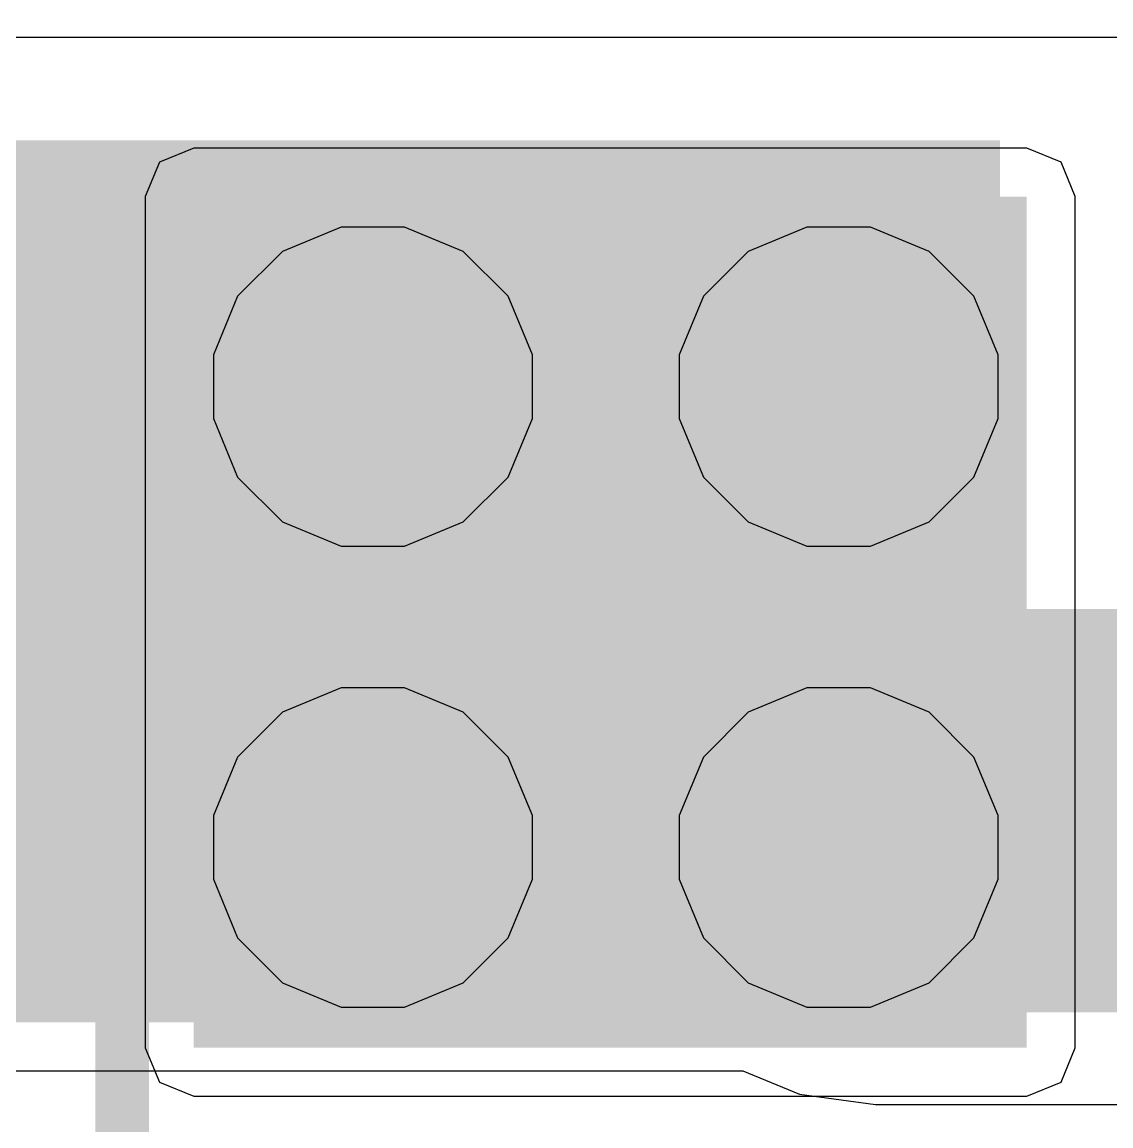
# Model space of a CAD drawing. Header units: inches. Extents: x -2.7 to 10.9, y -2.9 to 7.4.
# Drawn here: x -1.3932 to -1.2716, y 1.9675 to 2.0907 of the extents above; entities that cross this region are included whole.
import ezdxf

# ---------------------------------------------------------------- set-up
doc = ezdxf.new("R2010")
doc.units = ezdxf.units.IN
doc.header["$MEASUREMENT"] = 0
for name, color, linetype in [('Board Outline', 216, 'Continuous'), ('Bottom Layer', 5, 'Continuous'), ('Bottom Overlay', 54, 'Continuous'), ('Bottom Paste', 16, 'Continuous'), ('Bottom Solder', 6, 'Continuous'), ('Drill Drawing', 1, 'Continuous'), ('Layer 2', 16, 'Continuous'), ('Layer 3', 76, 'Continuous'), ('Top Layer', 1, 'Continuous'), ('Top Solder', 216, 'Continuous'), ('Via Holes', 16, 'Continuous')]:
    doc.layers.add(name, color=color, linetype=linetype)

# ---------------------------------------------------------------- blocks, each defined once
blk = doc.blocks.new('CASE_B_B_321')
at = {"layer": 'Bottom Layer'}
blk.add_hatch(color=5, dxfattribs=at).paths.add_polyline_path([(-0.03346, 0.05906), (-0.03346, -0.05906), (-0.10039, -0.05906), (-0.10039, 0.05906)])
at = {"layer": 'Bottom Paste'}
blk.add_hatch(color=16, dxfattribs=at).paths.add_polyline_path([(-0.03346, 0.05906), (-0.03346, -0.05906), (-0.10039, -0.05906), (-0.10039, 0.05906)])
at = {"layer": 'Bottom Solder'}
blk.add_hatch(color=6, dxfattribs=at).paths.add_polyline_path([(-0.02946, 0.06306), (-0.02946, -0.06306), (-0.10439, -0.06306), (-0.10439, 0.06306)])
at = {"layer": 'Bottom Overlay'}
blk.add_lwpolyline([(0.07985, 0.064, 0.006, 0.006, 0), (-0.07615, 0.064, 0.006, 0.006, 0)], format="xyseb", dxfattribs=at)
blk.add_lwpolyline([(-0.07765, 0.064, 0.003, 0.003, 1), (-0.07465, 0.064, 0.003, 0.003, 1)], format="xyseb", close=True, dxfattribs=at)

msp = doc.modelspace()

# ---------------------------------------------------------------- hatches: boundary and pattern name
at = {"layer": 'Bottom Layer'}
msp.add_hatch(color=5, dxfattribs=at).paths.add_polyline_path([(-1.70446, 1.97906), (-1.284, 1.97906), (-1.284, 2.07748), (-1.70446, 2.07748)])
h = msp.add_hatch(color=5, dxfattribs=at)
edge = h.paths.add_edge_path()
edge.add_arc((-1.354, 2.05), 0.01181, 0, 360)
h = msp.add_hatch(color=5, dxfattribs=at)
edge = h.paths.add_edge_path()
edge.add_arc((-1.302, 2.05), 0.01181, 0, 360)
h = msp.add_hatch(color=5, dxfattribs=at)
edge = h.paths.add_edge_path()
edge.add_arc((-1.354, 1.99857), 0.01181, 0, 360)
h = msp.add_hatch(color=5, dxfattribs=at)
edge = h.paths.add_edge_path()
edge.add_arc((-1.302, 1.99857), 0.01181, 0, 360)
at = {"layer": 'Bottom Solder'}
h = msp.add_hatch(color=6, dxfattribs=at)
edge = h.paths.add_edge_path()
edge.add_arc((-1.354, 2.05), 0.01581, 0, 360)
h = msp.add_hatch(color=6, dxfattribs=at)
edge = h.paths.add_edge_path()
edge.add_arc((-1.302, 2.05), 0.01581, 0, 360)
h = msp.add_hatch(color=6, dxfattribs=at)
edge = h.paths.add_edge_path()
edge.add_arc((-1.354, 1.99857), 0.01581, 0, 360)
h = msp.add_hatch(color=6, dxfattribs=at)
edge = h.paths.add_edge_path()
edge.add_arc((-1.302, 1.99857), 0.01581, 0, 360)
at = {"layer": 'Layer 2'}
h = msp.add_hatch(color=16, dxfattribs=at)
edge = h.paths.add_edge_path()
edge.add_arc((-1.354, 2.05), 0.01181, 0, 360)
h = msp.add_hatch(color=16, dxfattribs=at)
edge = h.paths.add_edge_path()
edge.add_arc((-1.302, 2.05), 0.01181, 0, 360)
h = msp.add_hatch(color=16, dxfattribs=at)
edge = h.paths.add_edge_path()
edge.add_arc((-1.354, 1.99857), 0.01181, 0, 360)
h = msp.add_hatch(color=16, dxfattribs=at)
edge = h.paths.add_edge_path()
edge.add_arc((-1.302, 1.99857), 0.01181, 0, 360)
at = {"layer": 'Layer 3'}
h = msp.add_hatch(color=76, dxfattribs=at)
edge = h.paths.add_edge_path()
edge.add_arc((-1.354, 2.05), 0.01181, 0, 360)
h = msp.add_hatch(color=76, dxfattribs=at)
edge = h.paths.add_edge_path()
edge.add_arc((-1.302, 2.05), 0.01181, 0, 360)
h = msp.add_hatch(color=76, dxfattribs=at)
edge = h.paths.add_edge_path()
edge.add_arc((-1.354, 1.99857), 0.01181, 0, 360)
h = msp.add_hatch(color=76, dxfattribs=at)
edge = h.paths.add_edge_path()
edge.add_arc((-1.302, 1.99857), 0.01181, 0, 360)
at = {"layer": 'Top Layer'}
msp.add_hatch(color=1, dxfattribs=at).paths.add_polyline_path([(-1.374, 1.97622), (-1.281, 1.97622), (-1.281, 2.07122), (-1.374, 2.07122)])
h = msp.add_hatch(color=1, dxfattribs=at)
edge = h.paths.add_edge_path()
edge.add_arc((-1.354, 2.05), 0.01181, 0, 360)
h = msp.add_hatch(color=1, dxfattribs=at)
edge = h.paths.add_edge_path()
edge.add_arc((-1.302, 2.05), 0.01181, 0, 360)
h = msp.add_hatch(color=1, dxfattribs=at)
edge = h.paths.add_edge_path()
edge.add_arc((-1.354, 1.99857), 0.01181, 0, 360)
h = msp.add_hatch(color=1, dxfattribs=at)
edge = h.paths.add_edge_path()
edge.add_arc((-1.302, 1.99857), 0.01181, 0, 360)
at = {"layer": 'Top Solder'}
h = msp.add_hatch(color=216, dxfattribs=at)
edge = h.paths.add_edge_path()
edge.add_arc((-1.354, 2.05), 0.01581, 0, 360)
h = msp.add_hatch(color=216, dxfattribs=at)
edge = h.paths.add_edge_path()
edge.add_arc((-1.302, 2.05), 0.01581, 0, 360)
h = msp.add_hatch(color=216, dxfattribs=at)
edge = h.paths.add_edge_path()
edge.add_arc((-1.354, 1.99857), 0.01581, 0, 360)
h = msp.add_hatch(color=216, dxfattribs=at)
edge = h.paths.add_edge_path()
edge.add_arc((-1.302, 1.99857), 0.01581, 0, 360)
at = {"layer": 'Via Holes'}
h = msp.add_hatch(color=7, dxfattribs=at)
edge = h.paths.add_edge_path()
edge.add_arc((-1.354, 2.05), 0.00591, 0, 360)
h = msp.add_hatch(color=7, dxfattribs=at)
edge = h.paths.add_edge_path()
edge.add_arc((-1.302, 2.05), 0.00591, 0, 360)
h = msp.add_hatch(color=7, dxfattribs=at)
edge = h.paths.add_edge_path()
edge.add_arc((-1.354, 1.99857), 0.00591, 0, 360)
h = msp.add_hatch(color=7, dxfattribs=at)
edge = h.paths.add_edge_path()
edge.add_arc((-1.302, 1.99857), 0.00591, 0, 360)

# ---------------------------------------------------------------- linework, layer by layer
at = {"layer": 'Board Outline'}
msp.add_lwpolyline([(-2.49969, 1.37795, 0.005, 0.005, -0.740599), (2.8433, 0.25075, 0.005, 0.005, 0)], format="xyseb", dxfattribs=at)
at = {"layer": 'Bottom Layer'}
for p, q in [((-1.59639, 1.97364), (-1.31271, 1.97364)), ((-1.31271, 1.97364), (-1.30637, 1.97102)), ((-1.30637, 1.97102), (-1.29789, 1.9699)), ((-1.29789, 1.9699), (-1.16806, 1.9699))]:
    msp.add_line(p, q, dxfattribs=at)
for points in [[(-1.446, 2.0096, 0.045, 0.045, 0), (-1.354, 2.0096, 0.045, 0.045, 0)], [(-1.29789, 2.00268, 0.045, 0.045, 0), (-1.16806, 2.00268, 0.045, 0.045, 0)]]:
    msp.add_lwpolyline(points, format="xyseb", dxfattribs=at)
for points in [[(-1.36525, 2.0096, 0.0225, 0.0225, 1), (-1.34275, 2.0096, 0.0225, 0.0225, 1)], [(-1.30914, 2.00268, 0.0225, 0.0225, 1), (-1.28664, 2.00268, 0.0225, 0.0225, 1)]]:
    msp.add_lwpolyline(points, format="xyseb", close=True, dxfattribs=at)
at = {"layer": 'Drill Drawing'}
for points in [[(-1.359, 2.055, 0.002, 0.002, 0), (-1.354, 2.06, 0.002, 0.002, 0)], [(-1.354, 2.06, 0.002, 0.002, 0), (-1.349, 2.055, 0.002, 0.002, 0)], [(-1.307, 2.055, 0.002, 0.002, 0), (-1.302, 2.06, 0.002, 0.002, 0)], [(-1.302, 2.06, 0.002, 0.002, 0), (-1.297, 2.055, 0.002, 0.002, 0)], [(-1.357, 2.053, 0.002, 0.002, 0), (-1.354, 2.056, 0.002, 0.002, 0)], [(-1.354, 2.056, 0.002, 0.002, 0), (-1.351, 2.053, 0.002, 0.002, 0)], [(-1.305, 2.053, 0.002, 0.002, 0), (-1.302, 2.056, 0.002, 0.002, 0)], [(-1.302, 2.056, 0.002, 0.002, 0), (-1.299, 2.053, 0.002, 0.002, 0)], [(-1.364, 2.055, 0.002, 0.002, 0), (-1.359, 2.05, 0.002, 0.002, 0)], [(-1.364, 2.055, 0.002, 0.002, 0), (-1.359, 2.055, 0.002, 0.002, 0)], [(-1.349, 2.055, 0.002, 0.002, 0), (-1.344, 2.055, 0.002, 0.002, 0)], [(-1.349, 2.05, 0.002, 0.002, 0), (-1.344, 2.055, 0.002, 0.002, 0)], [(-1.312, 2.055, 0.002, 0.002, 0), (-1.307, 2.05, 0.002, 0.002, 0)], [(-1.312, 2.055, 0.002, 0.002, 0), (-1.307, 2.055, 0.002, 0.002, 0)], [(-1.297, 2.055, 0.002, 0.002, 0), (-1.292, 2.055, 0.002, 0.002, 0)], [(-1.297, 2.05, 0.002, 0.002, 0), (-1.292, 2.055, 0.002, 0.002, 0)], [(-1.36, 2.053, 0.002, 0.002, 0), (-1.357, 2.05, 0.002, 0.002, 0)], [(-1.36, 2.053, 0.002, 0.002, 0), (-1.357, 2.053, 0.002, 0.002, 0)], [(-1.351, 2.053, 0.002, 0.002, 0), (-1.348, 2.053, 0.002, 0.002, 0)], [(-1.351, 2.05, 0.002, 0.002, 0), (-1.348, 2.053, 0.002, 0.002, 0)], [(-1.308, 2.053, 0.002, 0.002, 0), (-1.305, 2.05, 0.002, 0.002, 0)], [(-1.308, 2.053, 0.002, 0.002, 0), (-1.305, 2.053, 0.002, 0.002, 0)], [(-1.299, 2.053, 0.002, 0.002, 0), (-1.296, 2.053, 0.002, 0.002, 0)], [(-1.299, 2.05, 0.002, 0.002, 0), (-1.296, 2.053, 0.002, 0.002, 0)], [(-1.364, 2.045, 0.002, 0.002, 0), (-1.359, 2.05, 0.002, 0.002, 0)], [(-1.36, 2.047, 0.002, 0.002, 0), (-1.357, 2.05, 0.002, 0.002, 0)], [(-1.351, 2.05, 0.002, 0.002, 0), (-1.348, 2.047, 0.002, 0.002, 0)], [(-1.349, 2.05, 0.002, 0.002, 0), (-1.344, 2.045, 0.002, 0.002, 0)], [(-1.312, 2.045, 0.002, 0.002, 0), (-1.307, 2.05, 0.002, 0.002, 0)], [(-1.308, 2.047, 0.002, 0.002, 0), (-1.305, 2.05, 0.002, 0.002, 0)], [(-1.299, 2.05, 0.002, 0.002, 0), (-1.296, 2.047, 0.002, 0.002, 0)], [(-1.297, 2.05, 0.002, 0.002, 0), (-1.292, 2.045, 0.002, 0.002, 0)], [(-1.36, 2.047, 0.002, 0.002, 0), (-1.357, 2.047, 0.002, 0.002, 0)], [(-1.357, 2.047, 0.002, 0.002, 0), (-1.354, 2.044, 0.002, 0.002, 0)], [(-1.354, 2.044, 0.002, 0.002, 0), (-1.351, 2.047, 0.002, 0.002, 0)], [(-1.351, 2.047, 0.002, 0.002, 0), (-1.348, 2.047, 0.002, 0.002, 0)], [(-1.308, 2.047, 0.002, 0.002, 0), (-1.305, 2.047, 0.002, 0.002, 0)], [(-1.305, 2.047, 0.002, 0.002, 0), (-1.302, 2.044, 0.002, 0.002, 0)], [(-1.302, 2.044, 0.002, 0.002, 0), (-1.299, 2.047, 0.002, 0.002, 0)], [(-1.299, 2.047, 0.002, 0.002, 0), (-1.296, 2.047, 0.002, 0.002, 0)], [(-1.364, 2.045, 0.002, 0.002, 0), (-1.359, 2.045, 0.002, 0.002, 0)], [(-1.359, 2.045, 0.002, 0.002, 0), (-1.354, 2.04, 0.002, 0.002, 0)], [(-1.354, 2.04, 0.002, 0.002, 0), (-1.349, 2.045, 0.002, 0.002, 0)], [(-1.349, 2.045, 0.002, 0.002, 0), (-1.344, 2.045, 0.002, 0.002, 0)], [(-1.312, 2.045, 0.002, 0.002, 0), (-1.307, 2.045, 0.002, 0.002, 0)], [(-1.307, 2.045, 0.002, 0.002, 0), (-1.302, 2.04, 0.002, 0.002, 0)], [(-1.302, 2.04, 0.002, 0.002, 0), (-1.297, 2.045, 0.002, 0.002, 0)], [(-1.297, 2.045, 0.002, 0.002, 0), (-1.292, 2.045, 0.002, 0.002, 0)], [(-1.359, 2.00357, 0.002, 0.002, 0), (-1.354, 2.00857, 0.002, 0.002, 0)], [(-1.354, 2.00857, 0.002, 0.002, 0), (-1.349, 2.00357, 0.002, 0.002, 0)], [(-1.307, 2.00357, 0.002, 0.002, 0), (-1.302, 2.00857, 0.002, 0.002, 0)], [(-1.302, 2.00857, 0.002, 0.002, 0), (-1.297, 2.00357, 0.002, 0.002, 0)], [(-1.364, 2.00357, 0.002, 0.002, 0), (-1.359, 1.99857, 0.002, 0.002, 0)], [(-1.364, 2.00357, 0.002, 0.002, 0), (-1.359, 2.00357, 0.002, 0.002, 0)], [(-1.357, 2.00157, 0.002, 0.002, 0), (-1.354, 2.00457, 0.002, 0.002, 0)], [(-1.354, 2.00457, 0.002, 0.002, 0), (-1.351, 2.00157, 0.002, 0.002, 0)], [(-1.349, 2.00357, 0.002, 0.002, 0), (-1.344, 2.00357, 0.002, 0.002, 0)], [(-1.349, 1.99857, 0.002, 0.002, 0), (-1.344, 2.00357, 0.002, 0.002, 0)], [(-1.312, 2.00357, 0.002, 0.002, 0), (-1.307, 1.99857, 0.002, 0.002, 0)], [(-1.312, 2.00357, 0.002, 0.002, 0), (-1.307, 2.00357, 0.002, 0.002, 0)], [(-1.305, 2.00157, 0.002, 0.002, 0), (-1.302, 2.00457, 0.002, 0.002, 0)], [(-1.302, 2.00457, 0.002, 0.002, 0), (-1.299, 2.00157, 0.002, 0.002, 0)], [(-1.297, 2.00357, 0.002, 0.002, 0), (-1.292, 2.00357, 0.002, 0.002, 0)], [(-1.297, 1.99857, 0.002, 0.002, 0), (-1.292, 2.00357, 0.002, 0.002, 0)], [(-1.36, 2.00157, 0.002, 0.002, 0), (-1.357, 1.99857, 0.002, 0.002, 0)], [(-1.36, 2.00157, 0.002, 0.002, 0), (-1.357, 2.00157, 0.002, 0.002, 0)], [(-1.351, 2.00157, 0.002, 0.002, 0), (-1.348, 2.00157, 0.002, 0.002, 0)], [(-1.351, 1.99857, 0.002, 0.002, 0), (-1.348, 2.00157, 0.002, 0.002, 0)], [(-1.308, 2.00157, 0.002, 0.002, 0), (-1.305, 1.99857, 0.002, 0.002, 0)], [(-1.308, 2.00157, 0.002, 0.002, 0), (-1.305, 2.00157, 0.002, 0.002, 0)], [(-1.299, 2.00157, 0.002, 0.002, 0), (-1.296, 2.00157, 0.002, 0.002, 0)], [(-1.299, 1.99857, 0.002, 0.002, 0), (-1.296, 2.00157, 0.002, 0.002, 0)], [(-1.364, 1.99357, 0.002, 0.002, 0), (-1.359, 1.99857, 0.002, 0.002, 0)], [(-1.36, 1.99557, 0.002, 0.002, 0), (-1.357, 1.99857, 0.002, 0.002, 0)], [(-1.351, 1.99857, 0.002, 0.002, 0), (-1.348, 1.99557, 0.002, 0.002, 0)], [(-1.349, 1.99857, 0.002, 0.002, 0), (-1.344, 1.99357, 0.002, 0.002, 0)], [(-1.312, 1.99357, 0.002, 0.002, 0), (-1.307, 1.99857, 0.002, 0.002, 0)], [(-1.308, 1.99557, 0.002, 0.002, 0), (-1.305, 1.99857, 0.002, 0.002, 0)], [(-1.299, 1.99857, 0.002, 0.002, 0), (-1.296, 1.99557, 0.002, 0.002, 0)], [(-1.297, 1.99857, 0.002, 0.002, 0), (-1.292, 1.99357, 0.002, 0.002, 0)], [(-1.36, 1.99557, 0.002, 0.002, 0), (-1.357, 1.99557, 0.002, 0.002, 0)], [(-1.357, 1.99557, 0.002, 0.002, 0), (-1.354, 1.99257, 0.002, 0.002, 0)], [(-1.354, 1.99257, 0.002, 0.002, 0), (-1.351, 1.99557, 0.002, 0.002, 0)], [(-1.351, 1.99557, 0.002, 0.002, 0), (-1.348, 1.99557, 0.002, 0.002, 0)], [(-1.308, 1.99557, 0.002, 0.002, 0), (-1.305, 1.99557, 0.002, 0.002, 0)], [(-1.305, 1.99557, 0.002, 0.002, 0), (-1.302, 1.99257, 0.002, 0.002, 0)], [(-1.302, 1.99257, 0.002, 0.002, 0), (-1.299, 1.99557, 0.002, 0.002, 0)], [(-1.299, 1.99557, 0.002, 0.002, 0), (-1.296, 1.99557, 0.002, 0.002, 0)], [(-1.364, 1.99357, 0.002, 0.002, 0), (-1.359, 1.99357, 0.002, 0.002, 0)], [(-1.359, 1.99357, 0.002, 0.002, 0), (-1.354, 1.98857, 0.002, 0.002, 0)], [(-1.354, 1.98857, 0.002, 0.002, 0), (-1.349, 1.99357, 0.002, 0.002, 0)], [(-1.349, 1.99357, 0.002, 0.002, 0), (-1.344, 1.99357, 0.002, 0.002, 0)], [(-1.312, 1.99357, 0.002, 0.002, 0), (-1.307, 1.99357, 0.002, 0.002, 0)], [(-1.307, 1.99357, 0.002, 0.002, 0), (-1.302, 1.98857, 0.002, 0.002, 0)], [(-1.302, 1.98857, 0.002, 0.002, 0), (-1.297, 1.99357, 0.002, 0.002, 0)], [(-1.297, 1.99357, 0.002, 0.002, 0), (-1.292, 1.99357, 0.002, 0.002, 0)]]:
    msp.add_lwpolyline(points, format="xyseb", dxfattribs=at)
for points in [[(-1.3545, 2.06, 0.001, 0.001, 1), (-1.3535, 2.06, 0.001, 0.001, 1)], [(-1.3545, 2.06, 0.001, 0.001, 1), (-1.3535, 2.06, 0.001, 0.001, 1)], [(-1.3025, 2.06, 0.001, 0.001, 1), (-1.3015, 2.06, 0.001, 0.001, 1)], [(-1.3025, 2.06, 0.001, 0.001, 1), (-1.3015, 2.06, 0.001, 0.001, 1)], [(-1.3545, 2.056, 0.001, 0.001, 1), (-1.3535, 2.056, 0.001, 0.001, 1)], [(-1.3545, 2.056, 0.001, 0.001, 1), (-1.3535, 2.056, 0.001, 0.001, 1)], [(-1.3025, 2.056, 0.001, 0.001, 1), (-1.3015, 2.056, 0.001, 0.001, 1)], [(-1.3025, 2.056, 0.001, 0.001, 1), (-1.3015, 2.056, 0.001, 0.001, 1)], [(-1.3645, 2.055, 0.001, 0.001, 1), (-1.3635, 2.055, 0.001, 0.001, 1)], [(-1.3645, 2.055, 0.001, 0.001, 1), (-1.3635, 2.055, 0.001, 0.001, 1)], [(-1.3595, 2.055, 0.001, 0.001, 1), (-1.3585, 2.055, 0.001, 0.001, 1)], [(-1.3595, 2.055, 0.001, 0.001, 1), (-1.3585, 2.055, 0.001, 0.001, 1)], [(-1.3495, 2.055, 0.001, 0.001, 1), (-1.3485, 2.055, 0.001, 0.001, 1)], [(-1.3495, 2.055, 0.001, 0.001, 1), (-1.3485, 2.055, 0.001, 0.001, 1)], [(-1.3445, 2.055, 0.001, 0.001, 1), (-1.3435, 2.055, 0.001, 0.001, 1)], [(-1.3445, 2.055, 0.001, 0.001, 1), (-1.3435, 2.055, 0.001, 0.001, 1)], [(-1.3125, 2.055, 0.001, 0.001, 1), (-1.3115, 2.055, 0.001, 0.001, 1)], [(-1.3125, 2.055, 0.001, 0.001, 1), (-1.3115, 2.055, 0.001, 0.001, 1)], [(-1.3075, 2.055, 0.001, 0.001, 1), (-1.3065, 2.055, 0.001, 0.001, 1)], [(-1.3075, 2.055, 0.001, 0.001, 1), (-1.3065, 2.055, 0.001, 0.001, 1)], [(-1.2975, 2.055, 0.001, 0.001, 1), (-1.2965, 2.055, 0.001, 0.001, 1)], [(-1.2975, 2.055, 0.001, 0.001, 1), (-1.2965, 2.055, 0.001, 0.001, 1)], [(-1.2925, 2.055, 0.001, 0.001, 1), (-1.2915, 2.055, 0.001, 0.001, 1)], [(-1.2925, 2.055, 0.001, 0.001, 1), (-1.2915, 2.055, 0.001, 0.001, 1)], [(-1.3605, 2.053, 0.001, 0.001, 1), (-1.3595, 2.053, 0.001, 0.001, 1)], [(-1.3605, 2.053, 0.001, 0.001, 1), (-1.3595, 2.053, 0.001, 0.001, 1)], [(-1.3575, 2.053, 0.001, 0.001, 1), (-1.3565, 2.053, 0.001, 0.001, 1)], [(-1.3575, 2.053, 0.001, 0.001, 1), (-1.3565, 2.053, 0.001, 0.001, 1)], [(-1.3515, 2.053, 0.001, 0.001, 1), (-1.3505, 2.053, 0.001, 0.001, 1)], [(-1.3515, 2.053, 0.001, 0.001, 1), (-1.3505, 2.053, 0.001, 0.001, 1)], [(-1.3485, 2.053, 0.001, 0.001, 1), (-1.3475, 2.053, 0.001, 0.001, 1)], [(-1.3485, 2.053, 0.001, 0.001, 1), (-1.3475, 2.053, 0.001, 0.001, 1)], [(-1.3085, 2.053, 0.001, 0.001, 1), (-1.3075, 2.053, 0.001, 0.001, 1)], [(-1.3085, 2.053, 0.001, 0.001, 1), (-1.3075, 2.053, 0.001, 0.001, 1)], [(-1.3055, 2.053, 0.001, 0.001, 1), (-1.3045, 2.053, 0.001, 0.001, 1)], [(-1.3055, 2.053, 0.001, 0.001, 1), (-1.3045, 2.053, 0.001, 0.001, 1)], [(-1.2995, 2.053, 0.001, 0.001, 1), (-1.2985, 2.053, 0.001, 0.001, 1)], [(-1.2995, 2.053, 0.001, 0.001, 1), (-1.2985, 2.053, 0.001, 0.001, 1)], [(-1.2965, 2.053, 0.001, 0.001, 1), (-1.2955, 2.053, 0.001, 0.001, 1)], [(-1.2965, 2.053, 0.001, 0.001, 1), (-1.2955, 2.053, 0.001, 0.001, 1)], [(-1.3595, 2.05, 0.001, 0.001, 1), (-1.3585, 2.05, 0.001, 0.001, 1)], [(-1.3595, 2.05, 0.001, 0.001, 1), (-1.3585, 2.05, 0.001, 0.001, 1)], [(-1.3575, 2.05, 0.001, 0.001, 1), (-1.3565, 2.05, 0.001, 0.001, 1)], [(-1.3575, 2.05, 0.001, 0.001, 1), (-1.3565, 2.05, 0.001, 0.001, 1)], [(-1.3515, 2.05, 0.001, 0.001, 1), (-1.3505, 2.05, 0.001, 0.001, 1)], [(-1.3515, 2.05, 0.001, 0.001, 1), (-1.3505, 2.05, 0.001, 0.001, 1)], [(-1.3495, 2.05, 0.001, 0.001, 1), (-1.3485, 2.05, 0.001, 0.001, 1)], [(-1.3495, 2.05, 0.001, 0.001, 1), (-1.3485, 2.05, 0.001, 0.001, 1)], [(-1.3075, 2.05, 0.001, 0.001, 1), (-1.3065, 2.05, 0.001, 0.001, 1)], [(-1.3075, 2.05, 0.001, 0.001, 1), (-1.3065, 2.05, 0.001, 0.001, 1)], [(-1.3055, 2.05, 0.001, 0.001, 1), (-1.3045, 2.05, 0.001, 0.001, 1)], [(-1.3055, 2.05, 0.001, 0.001, 1), (-1.3045, 2.05, 0.001, 0.001, 1)], [(-1.2995, 2.05, 0.001, 0.001, 1), (-1.2985, 2.05, 0.001, 0.001, 1)], [(-1.2995, 2.05, 0.001, 0.001, 1), (-1.2985, 2.05, 0.001, 0.001, 1)], [(-1.2975, 2.05, 0.001, 0.001, 1), (-1.2965, 2.05, 0.001, 0.001, 1)], [(-1.2975, 2.05, 0.001, 0.001, 1), (-1.2965, 2.05, 0.001, 0.001, 1)], [(-1.3605, 2.047, 0.001, 0.001, 1), (-1.3595, 2.047, 0.001, 0.001, 1)], [(-1.3605, 2.047, 0.001, 0.001, 1), (-1.3595, 2.047, 0.001, 0.001, 1)], [(-1.3575, 2.047, 0.001, 0.001, 1), (-1.3565, 2.047, 0.001, 0.001, 1)], [(-1.3575, 2.047, 0.001, 0.001, 1), (-1.3565, 2.047, 0.001, 0.001, 1)], [(-1.3515, 2.047, 0.001, 0.001, 1), (-1.3505, 2.047, 0.001, 0.001, 1)], [(-1.3515, 2.047, 0.001, 0.001, 1), (-1.3505, 2.047, 0.001, 0.001, 1)], [(-1.3485, 2.047, 0.001, 0.001, 1), (-1.3475, 2.047, 0.001, 0.001, 1)], [(-1.3485, 2.047, 0.001, 0.001, 1), (-1.3475, 2.047, 0.001, 0.001, 1)], [(-1.3085, 2.047, 0.001, 0.001, 1), (-1.3075, 2.047, 0.001, 0.001, 1)], [(-1.3085, 2.047, 0.001, 0.001, 1), (-1.3075, 2.047, 0.001, 0.001, 1)], [(-1.3055, 2.047, 0.001, 0.001, 1), (-1.3045, 2.047, 0.001, 0.001, 1)], [(-1.3055, 2.047, 0.001, 0.001, 1), (-1.3045, 2.047, 0.001, 0.001, 1)], [(-1.2995, 2.047, 0.001, 0.001, 1), (-1.2985, 2.047, 0.001, 0.001, 1)], [(-1.2995, 2.047, 0.001, 0.001, 1), (-1.2985, 2.047, 0.001, 0.001, 1)], [(-1.2965, 2.047, 0.001, 0.001, 1), (-1.2955, 2.047, 0.001, 0.001, 1)], [(-1.2965, 2.047, 0.001, 0.001, 1), (-1.2955, 2.047, 0.001, 0.001, 1)], [(-1.3645, 2.045, 0.001, 0.001, 1), (-1.3635, 2.045, 0.001, 0.001, 1)], [(-1.3645, 2.045, 0.001, 0.001, 1), (-1.3635, 2.045, 0.001, 0.001, 1)], [(-1.3595, 2.045, 0.001, 0.001, 1), (-1.3585, 2.045, 0.001, 0.001, 1)], [(-1.3595, 2.045, 0.001, 0.001, 1), (-1.3585, 2.045, 0.001, 0.001, 1)], [(-1.3495, 2.045, 0.001, 0.001, 1), (-1.3485, 2.045, 0.001, 0.001, 1)], [(-1.3495, 2.045, 0.001, 0.001, 1), (-1.3485, 2.045, 0.001, 0.001, 1)], [(-1.3445, 2.045, 0.001, 0.001, 1), (-1.3435, 2.045, 0.001, 0.001, 1)], [(-1.3445, 2.045, 0.001, 0.001, 1), (-1.3435, 2.045, 0.001, 0.001, 1)], [(-1.3125, 2.045, 0.001, 0.001, 1), (-1.3115, 2.045, 0.001, 0.001, 1)], [(-1.3125, 2.045, 0.001, 0.001, 1), (-1.3115, 2.045, 0.001, 0.001, 1)], [(-1.3075, 2.045, 0.001, 0.001, 1), (-1.3065, 2.045, 0.001, 0.001, 1)], [(-1.3075, 2.045, 0.001, 0.001, 1), (-1.3065, 2.045, 0.001, 0.001, 1)], [(-1.2975, 2.045, 0.001, 0.001, 1), (-1.2965, 2.045, 0.001, 0.001, 1)], [(-1.2975, 2.045, 0.001, 0.001, 1), (-1.2965, 2.045, 0.001, 0.001, 1)], [(-1.2925, 2.045, 0.001, 0.001, 1), (-1.2915, 2.045, 0.001, 0.001, 1)], [(-1.2925, 2.045, 0.001, 0.001, 1), (-1.2915, 2.045, 0.001, 0.001, 1)], [(-1.3545, 2.044, 0.001, 0.001, 1), (-1.3535, 2.044, 0.001, 0.001, 1)], [(-1.3545, 2.044, 0.001, 0.001, 1), (-1.3535, 2.044, 0.001, 0.001, 1)], [(-1.3025, 2.044, 0.001, 0.001, 1), (-1.3015, 2.044, 0.001, 0.001, 1)], [(-1.3025, 2.044, 0.001, 0.001, 1), (-1.3015, 2.044, 0.001, 0.001, 1)], [(-1.3545, 2.04, 0.001, 0.001, 1), (-1.3535, 2.04, 0.001, 0.001, 1)], [(-1.3545, 2.04, 0.001, 0.001, 1), (-1.3535, 2.04, 0.001, 0.001, 1)], [(-1.3025, 2.04, 0.001, 0.001, 1), (-1.3015, 2.04, 0.001, 0.001, 1)], [(-1.3025, 2.04, 0.001, 0.001, 1), (-1.3015, 2.04, 0.001, 0.001, 1)], [(-1.3545, 2.00857, 0.001, 0.001, 1), (-1.3535, 2.00857, 0.001, 0.001, 1)], [(-1.3545, 2.00857, 0.001, 0.001, 1), (-1.3535, 2.00857, 0.001, 0.001, 1)], [(-1.3025, 2.00857, 0.001, 0.001, 1), (-1.3015, 2.00857, 0.001, 0.001, 1)], [(-1.3025, 2.00857, 0.001, 0.001, 1), (-1.3015, 2.00857, 0.001, 0.001, 1)], [(-1.3645, 2.00357, 0.001, 0.001, 1), (-1.3635, 2.00357, 0.001, 0.001, 1)], [(-1.3645, 2.00357, 0.001, 0.001, 1), (-1.3635, 2.00357, 0.001, 0.001, 1)], [(-1.3595, 2.00357, 0.001, 0.001, 1), (-1.3585, 2.00357, 0.001, 0.001, 1)], [(-1.3595, 2.00357, 0.001, 0.001, 1), (-1.3585, 2.00357, 0.001, 0.001, 1)], [(-1.3545, 2.00457, 0.001, 0.001, 1), (-1.3535, 2.00457, 0.001, 0.001, 1)], [(-1.3545, 2.00457, 0.001, 0.001, 1), (-1.3535, 2.00457, 0.001, 0.001, 1)], [(-1.3495, 2.00357, 0.001, 0.001, 1), (-1.3485, 2.00357, 0.001, 0.001, 1)], [(-1.3495, 2.00357, 0.001, 0.001, 1), (-1.3485, 2.00357, 0.001, 0.001, 1)], [(-1.3445, 2.00357, 0.001, 0.001, 1), (-1.3435, 2.00357, 0.001, 0.001, 1)], [(-1.3445, 2.00357, 0.001, 0.001, 1), (-1.3435, 2.00357, 0.001, 0.001, 1)], [(-1.3125, 2.00357, 0.001, 0.001, 1), (-1.3115, 2.00357, 0.001, 0.001, 1)], [(-1.3125, 2.00357, 0.001, 0.001, 1), (-1.3115, 2.00357, 0.001, 0.001, 1)], [(-1.3075, 2.00357, 0.001, 0.001, 1), (-1.3065, 2.00357, 0.001, 0.001, 1)], [(-1.3075, 2.00357, 0.001, 0.001, 1), (-1.3065, 2.00357, 0.001, 0.001, 1)], [(-1.3025, 2.00457, 0.001, 0.001, 1), (-1.3015, 2.00457, 0.001, 0.001, 1)], [(-1.3025, 2.00457, 0.001, 0.001, 1), (-1.3015, 2.00457, 0.001, 0.001, 1)], [(-1.2975, 2.00357, 0.001, 0.001, 1), (-1.2965, 2.00357, 0.001, 0.001, 1)], [(-1.2975, 2.00357, 0.001, 0.001, 1), (-1.2965, 2.00357, 0.001, 0.001, 1)], [(-1.2925, 2.00357, 0.001, 0.001, 1), (-1.2915, 2.00357, 0.001, 0.001, 1)], [(-1.2925, 2.00357, 0.001, 0.001, 1), (-1.2915, 2.00357, 0.001, 0.001, 1)], [(-1.3605, 2.00157, 0.001, 0.001, 1), (-1.3595, 2.00157, 0.001, 0.001, 1)], [(-1.3605, 2.00157, 0.001, 0.001, 1), (-1.3595, 2.00157, 0.001, 0.001, 1)], [(-1.3575, 2.00157, 0.001, 0.001, 1), (-1.3565, 2.00157, 0.001, 0.001, 1)], [(-1.3575, 2.00157, 0.001, 0.001, 1), (-1.3565, 2.00157, 0.001, 0.001, 1)], [(-1.3515, 2.00157, 0.001, 0.001, 1), (-1.3505, 2.00157, 0.001, 0.001, 1)], [(-1.3515, 2.00157, 0.001, 0.001, 1), (-1.3505, 2.00157, 0.001, 0.001, 1)], [(-1.3485, 2.00157, 0.001, 0.001, 1), (-1.3475, 2.00157, 0.001, 0.001, 1)], [(-1.3485, 2.00157, 0.001, 0.001, 1), (-1.3475, 2.00157, 0.001, 0.001, 1)], [(-1.3085, 2.00157, 0.001, 0.001, 1), (-1.3075, 2.00157, 0.001, 0.001, 1)], [(-1.3085, 2.00157, 0.001, 0.001, 1), (-1.3075, 2.00157, 0.001, 0.001, 1)], [(-1.3055, 2.00157, 0.001, 0.001, 1), (-1.3045, 2.00157, 0.001, 0.001, 1)], [(-1.3055, 2.00157, 0.001, 0.001, 1), (-1.3045, 2.00157, 0.001, 0.001, 1)], [(-1.2995, 2.00157, 0.001, 0.001, 1), (-1.2985, 2.00157, 0.001, 0.001, 1)], [(-1.2995, 2.00157, 0.001, 0.001, 1), (-1.2985, 2.00157, 0.001, 0.001, 1)], [(-1.2965, 2.00157, 0.001, 0.001, 1), (-1.2955, 2.00157, 0.001, 0.001, 1)], [(-1.2965, 2.00157, 0.001, 0.001, 1), (-1.2955, 2.00157, 0.001, 0.001, 1)], [(-1.3595, 1.99857, 0.001, 0.001, 1), (-1.3585, 1.99857, 0.001, 0.001, 1)], [(-1.3595, 1.99857, 0.001, 0.001, 1), (-1.3585, 1.99857, 0.001, 0.001, 1)], [(-1.3575, 1.99857, 0.001, 0.001, 1), (-1.3565, 1.99857, 0.001, 0.001, 1)], [(-1.3575, 1.99857, 0.001, 0.001, 1), (-1.3565, 1.99857, 0.001, 0.001, 1)], [(-1.3515, 1.99857, 0.001, 0.001, 1), (-1.3505, 1.99857, 0.001, 0.001, 1)], [(-1.3515, 1.99857, 0.001, 0.001, 1), (-1.3505, 1.99857, 0.001, 0.001, 1)], [(-1.3495, 1.99857, 0.001, 0.001, 1), (-1.3485, 1.99857, 0.001, 0.001, 1)], [(-1.3495, 1.99857, 0.001, 0.001, 1), (-1.3485, 1.99857, 0.001, 0.001, 1)], [(-1.3075, 1.99857, 0.001, 0.001, 1), (-1.3065, 1.99857, 0.001, 0.001, 1)], [(-1.3075, 1.99857, 0.001, 0.001, 1), (-1.3065, 1.99857, 0.001, 0.001, 1)], [(-1.3055, 1.99857, 0.001, 0.001, 1), (-1.3045, 1.99857, 0.001, 0.001, 1)], [(-1.3055, 1.99857, 0.001, 0.001, 1), (-1.3045, 1.99857, 0.001, 0.001, 1)], [(-1.2995, 1.99857, 0.001, 0.001, 1), (-1.2985, 1.99857, 0.001, 0.001, 1)], [(-1.2995, 1.99857, 0.001, 0.001, 1), (-1.2985, 1.99857, 0.001, 0.001, 1)], [(-1.2975, 1.99857, 0.001, 0.001, 1), (-1.2965, 1.99857, 0.001, 0.001, 1)], [(-1.2975, 1.99857, 0.001, 0.001, 1), (-1.2965, 1.99857, 0.001, 0.001, 1)], [(-1.3605, 1.99557, 0.001, 0.001, 1), (-1.3595, 1.99557, 0.001, 0.001, 1)], [(-1.3605, 1.99557, 0.001, 0.001, 1), (-1.3595, 1.99557, 0.001, 0.001, 1)], [(-1.3575, 1.99557, 0.001, 0.001, 1), (-1.3565, 1.99557, 0.001, 0.001, 1)], [(-1.3575, 1.99557, 0.001, 0.001, 1), (-1.3565, 1.99557, 0.001, 0.001, 1)], [(-1.3515, 1.99557, 0.001, 0.001, 1), (-1.3505, 1.99557, 0.001, 0.001, 1)], [(-1.3515, 1.99557, 0.001, 0.001, 1), (-1.3505, 1.99557, 0.001, 0.001, 1)], [(-1.3485, 1.99557, 0.001, 0.001, 1), (-1.3475, 1.99557, 0.001, 0.001, 1)], [(-1.3485, 1.99557, 0.001, 0.001, 1), (-1.3475, 1.99557, 0.001, 0.001, 1)], [(-1.3085, 1.99557, 0.001, 0.001, 1), (-1.3075, 1.99557, 0.001, 0.001, 1)], [(-1.3085, 1.99557, 0.001, 0.001, 1), (-1.3075, 1.99557, 0.001, 0.001, 1)], [(-1.3055, 1.99557, 0.001, 0.001, 1), (-1.3045, 1.99557, 0.001, 0.001, 1)], [(-1.3055, 1.99557, 0.001, 0.001, 1), (-1.3045, 1.99557, 0.001, 0.001, 1)], [(-1.2995, 1.99557, 0.001, 0.001, 1), (-1.2985, 1.99557, 0.001, 0.001, 1)], [(-1.2995, 1.99557, 0.001, 0.001, 1), (-1.2985, 1.99557, 0.001, 0.001, 1)], [(-1.2965, 1.99557, 0.001, 0.001, 1), (-1.2955, 1.99557, 0.001, 0.001, 1)], [(-1.2965, 1.99557, 0.001, 0.001, 1), (-1.2955, 1.99557, 0.001, 0.001, 1)], [(-1.3645, 1.99357, 0.001, 0.001, 1), (-1.3635, 1.99357, 0.001, 0.001, 1)], [(-1.3645, 1.99357, 0.001, 0.001, 1), (-1.3635, 1.99357, 0.001, 0.001, 1)], [(-1.3595, 1.99357, 0.001, 0.001, 1), (-1.3585, 1.99357, 0.001, 0.001, 1)], [(-1.3595, 1.99357, 0.001, 0.001, 1), (-1.3585, 1.99357, 0.001, 0.001, 1)], [(-1.3495, 1.99357, 0.001, 0.001, 1), (-1.3485, 1.99357, 0.001, 0.001, 1)], [(-1.3495, 1.99357, 0.001, 0.001, 1), (-1.3485, 1.99357, 0.001, 0.001, 1)], [(-1.3445, 1.99357, 0.001, 0.001, 1), (-1.3435, 1.99357, 0.001, 0.001, 1)], [(-1.3445, 1.99357, 0.001, 0.001, 1), (-1.3435, 1.99357, 0.001, 0.001, 1)], [(-1.3125, 1.99357, 0.001, 0.001, 1), (-1.3115, 1.99357, 0.001, 0.001, 1)], [(-1.3125, 1.99357, 0.001, 0.001, 1), (-1.3115, 1.99357, 0.001, 0.001, 1)], [(-1.3075, 1.99357, 0.001, 0.001, 1), (-1.3065, 1.99357, 0.001, 0.001, 1)], [(-1.3075, 1.99357, 0.001, 0.001, 1), (-1.3065, 1.99357, 0.001, 0.001, 1)], [(-1.2975, 1.99357, 0.001, 0.001, 1), (-1.2965, 1.99357, 0.001, 0.001, 1)], [(-1.2975, 1.99357, 0.001, 0.001, 1), (-1.2965, 1.99357, 0.001, 0.001, 1)], [(-1.2925, 1.99357, 0.001, 0.001, 1), (-1.2915, 1.99357, 0.001, 0.001, 1)], [(-1.2925, 1.99357, 0.001, 0.001, 1), (-1.2915, 1.99357, 0.001, 0.001, 1)], [(-1.3545, 1.99257, 0.001, 0.001, 1), (-1.3535, 1.99257, 0.001, 0.001, 1)], [(-1.3545, 1.99257, 0.001, 0.001, 1), (-1.3535, 1.99257, 0.001, 0.001, 1)], [(-1.3025, 1.99257, 0.001, 0.001, 1), (-1.3015, 1.99257, 0.001, 0.001, 1)], [(-1.3025, 1.99257, 0.001, 0.001, 1), (-1.3015, 1.99257, 0.001, 0.001, 1)], [(-1.3545, 1.98857, 0.001, 0.001, 1), (-1.3535, 1.98857, 0.001, 0.001, 1)], [(-1.3545, 1.98857, 0.001, 0.001, 1), (-1.3535, 1.98857, 0.001, 0.001, 1)], [(-1.3025, 1.98857, 0.001, 0.001, 1), (-1.3015, 1.98857, 0.001, 0.001, 1)], [(-1.3025, 1.98857, 0.001, 0.001, 1), (-1.3015, 1.98857, 0.001, 0.001, 1)]]:
    msp.add_lwpolyline(points, format="xyseb", close=True, dxfattribs=at)
at = {"layer": 'Layer 2'}
for p, q in [((-1.35754, 2.06781), (-1.36409, 2.0651)), ((-1.35046, 2.06781), (-1.35754, 2.06781)), ((-1.34391, 2.0651), (-1.35046, 2.06781)), ((-1.30554, 2.06781), (-1.31209, 2.0651)), ((-1.29846, 2.06781), (-1.30554, 2.06781)), ((-1.29191, 2.0651), (-1.29846, 2.06781)), ((-1.36409, 2.0651), (-1.3691, 2.06009)), ((-1.3389, 2.06009), (-1.34391, 2.0651)), ((-1.31209, 2.0651), (-1.3171, 2.06009)), ((-1.2869, 2.06009), (-1.29191, 2.0651)), ((-1.3691, 2.06009), (-1.37181, 2.05354)), ((-1.33619, 2.05354), (-1.3389, 2.06009)), ((-1.3171, 2.06009), (-1.31981, 2.05354)), ((-1.28419, 2.05354), (-1.2869, 2.06009)), ((-1.37181, 2.05354), (-1.37181, 2.04646)), ((-1.33619, 2.04646), (-1.33619, 2.05354)), ((-1.31981, 2.05354), (-1.31981, 2.04646)), ((-1.28419, 2.04646), (-1.28419, 2.05354)), ((-1.37181, 2.04646), (-1.3691, 2.03991)), ((-1.3389, 2.03991), (-1.33619, 2.04646)), ((-1.31981, 2.04646), (-1.3171, 2.03991)), ((-1.2869, 2.03991), (-1.28419, 2.04646)), ((-1.3691, 2.03991), (-1.36409, 2.0349)), ((-1.34391, 2.0349), (-1.3389, 2.03991)), ((-1.3171, 2.03991), (-1.31209, 2.0349)), ((-1.29191, 2.0349), (-1.2869, 2.03991)), ((-1.36409, 2.0349), (-1.35754, 2.03219)), ((-1.35046, 2.03219), (-1.34391, 2.0349)), ((-1.31209, 2.0349), (-1.30554, 2.03219)), ((-1.29846, 2.03219), (-1.29191, 2.0349)), ((-1.35754, 2.03219), (-1.35046, 2.03219)), ((-1.30554, 2.03219), (-1.29846, 2.03219)), ((-1.35754, 2.01638), (-1.36409, 2.01367)), ((-1.35046, 2.01638), (-1.35754, 2.01638)), ((-1.34391, 2.01367), (-1.35046, 2.01638)), ((-1.30554, 2.01638), (-1.31209, 2.01367)), ((-1.29846, 2.01638), (-1.30554, 2.01638)), ((-1.29191, 2.01367), (-1.29846, 2.01638)), ((-1.36409, 2.01367), (-1.3691, 2.00866)), ((-1.3389, 2.00866), (-1.34391, 2.01367)), ((-1.31209, 2.01367), (-1.3171, 2.00866)), ((-1.2869, 2.00866), (-1.29191, 2.01367)), ((-1.3691, 2.00866), (-1.37181, 2.00212)), ((-1.33619, 2.00212), (-1.3389, 2.00866)), ((-1.3171, 2.00866), (-1.31981, 2.00212)), ((-1.28419, 2.00212), (-1.2869, 2.00866)), ((-1.37181, 2.00212), (-1.37181, 1.99503)), ((-1.33619, 1.99503), (-1.33619, 2.00212)), ((-1.31981, 2.00212), (-1.31981, 1.99503)), ((-1.28419, 1.99503), (-1.28419, 2.00212)), ((-1.37181, 1.99503), (-1.3691, 1.98848)), ((-1.3389, 1.98848), (-1.33619, 1.99503)), ((-1.31981, 1.99503), (-1.3171, 1.98848)), ((-1.2869, 1.98848), (-1.28419, 1.99503)), ((-1.3691, 1.98848), (-1.36409, 1.98347)), ((-1.34391, 1.98347), (-1.3389, 1.98848)), ((-1.3171, 1.98848), (-1.31209, 1.98347)), ((-1.29191, 1.98347), (-1.2869, 1.98848)), ((-1.36409, 1.98347), (-1.35754, 1.98076)), ((-1.35046, 1.98076), (-1.34391, 1.98347)), ((-1.31209, 1.98347), (-1.30554, 1.98076)), ((-1.29846, 1.98076), (-1.29191, 1.98347)), ((-1.35754, 1.98076), (-1.35046, 1.98076)), ((-1.30554, 1.98076), (-1.29846, 1.98076))]:
    msp.add_line(p, q, dxfattribs=at)
at = {"layer": 'Layer 3'}
msp.add_line((-1.42369, 2.089), (-1.26595, 2.089), dxfattribs=at)
at = {"layer": 'Top Layer'}
for p, q in [((-1.374, 2.07663), (-1.37783, 2.07505)), ((-1.281, 2.07663), (-1.374, 2.07663)), ((-1.27717, 2.07505), (-1.281, 2.07663)), ((-1.37783, 2.07505), (-1.37941, 2.07122)), ((-1.27559, 2.07122), (-1.27717, 2.07505)), ((-1.37941, 2.07122), (-1.37941, 1.97622)), ((-1.27559, 1.97622), (-1.27559, 2.07122)), ((-1.37941, 1.97622), (-1.37783, 1.97239)), ((-1.27717, 1.97239), (-1.27559, 1.97622)), ((-1.37783, 1.97239), (-1.374, 1.97081)), ((-1.281, 1.97081), (-1.27717, 1.97239)), ((-1.374, 1.97081), (-1.281, 1.97081))]:
    msp.add_line(p, q, dxfattribs=at)

# ---------------------------------------------------------------- block references
at = {"rotation": 270}
msp.add_blockref('CASE_B_B_321', (-1.446, 1.96511), dxfattribs=at)

doc.saveas('drawing.dxf')
